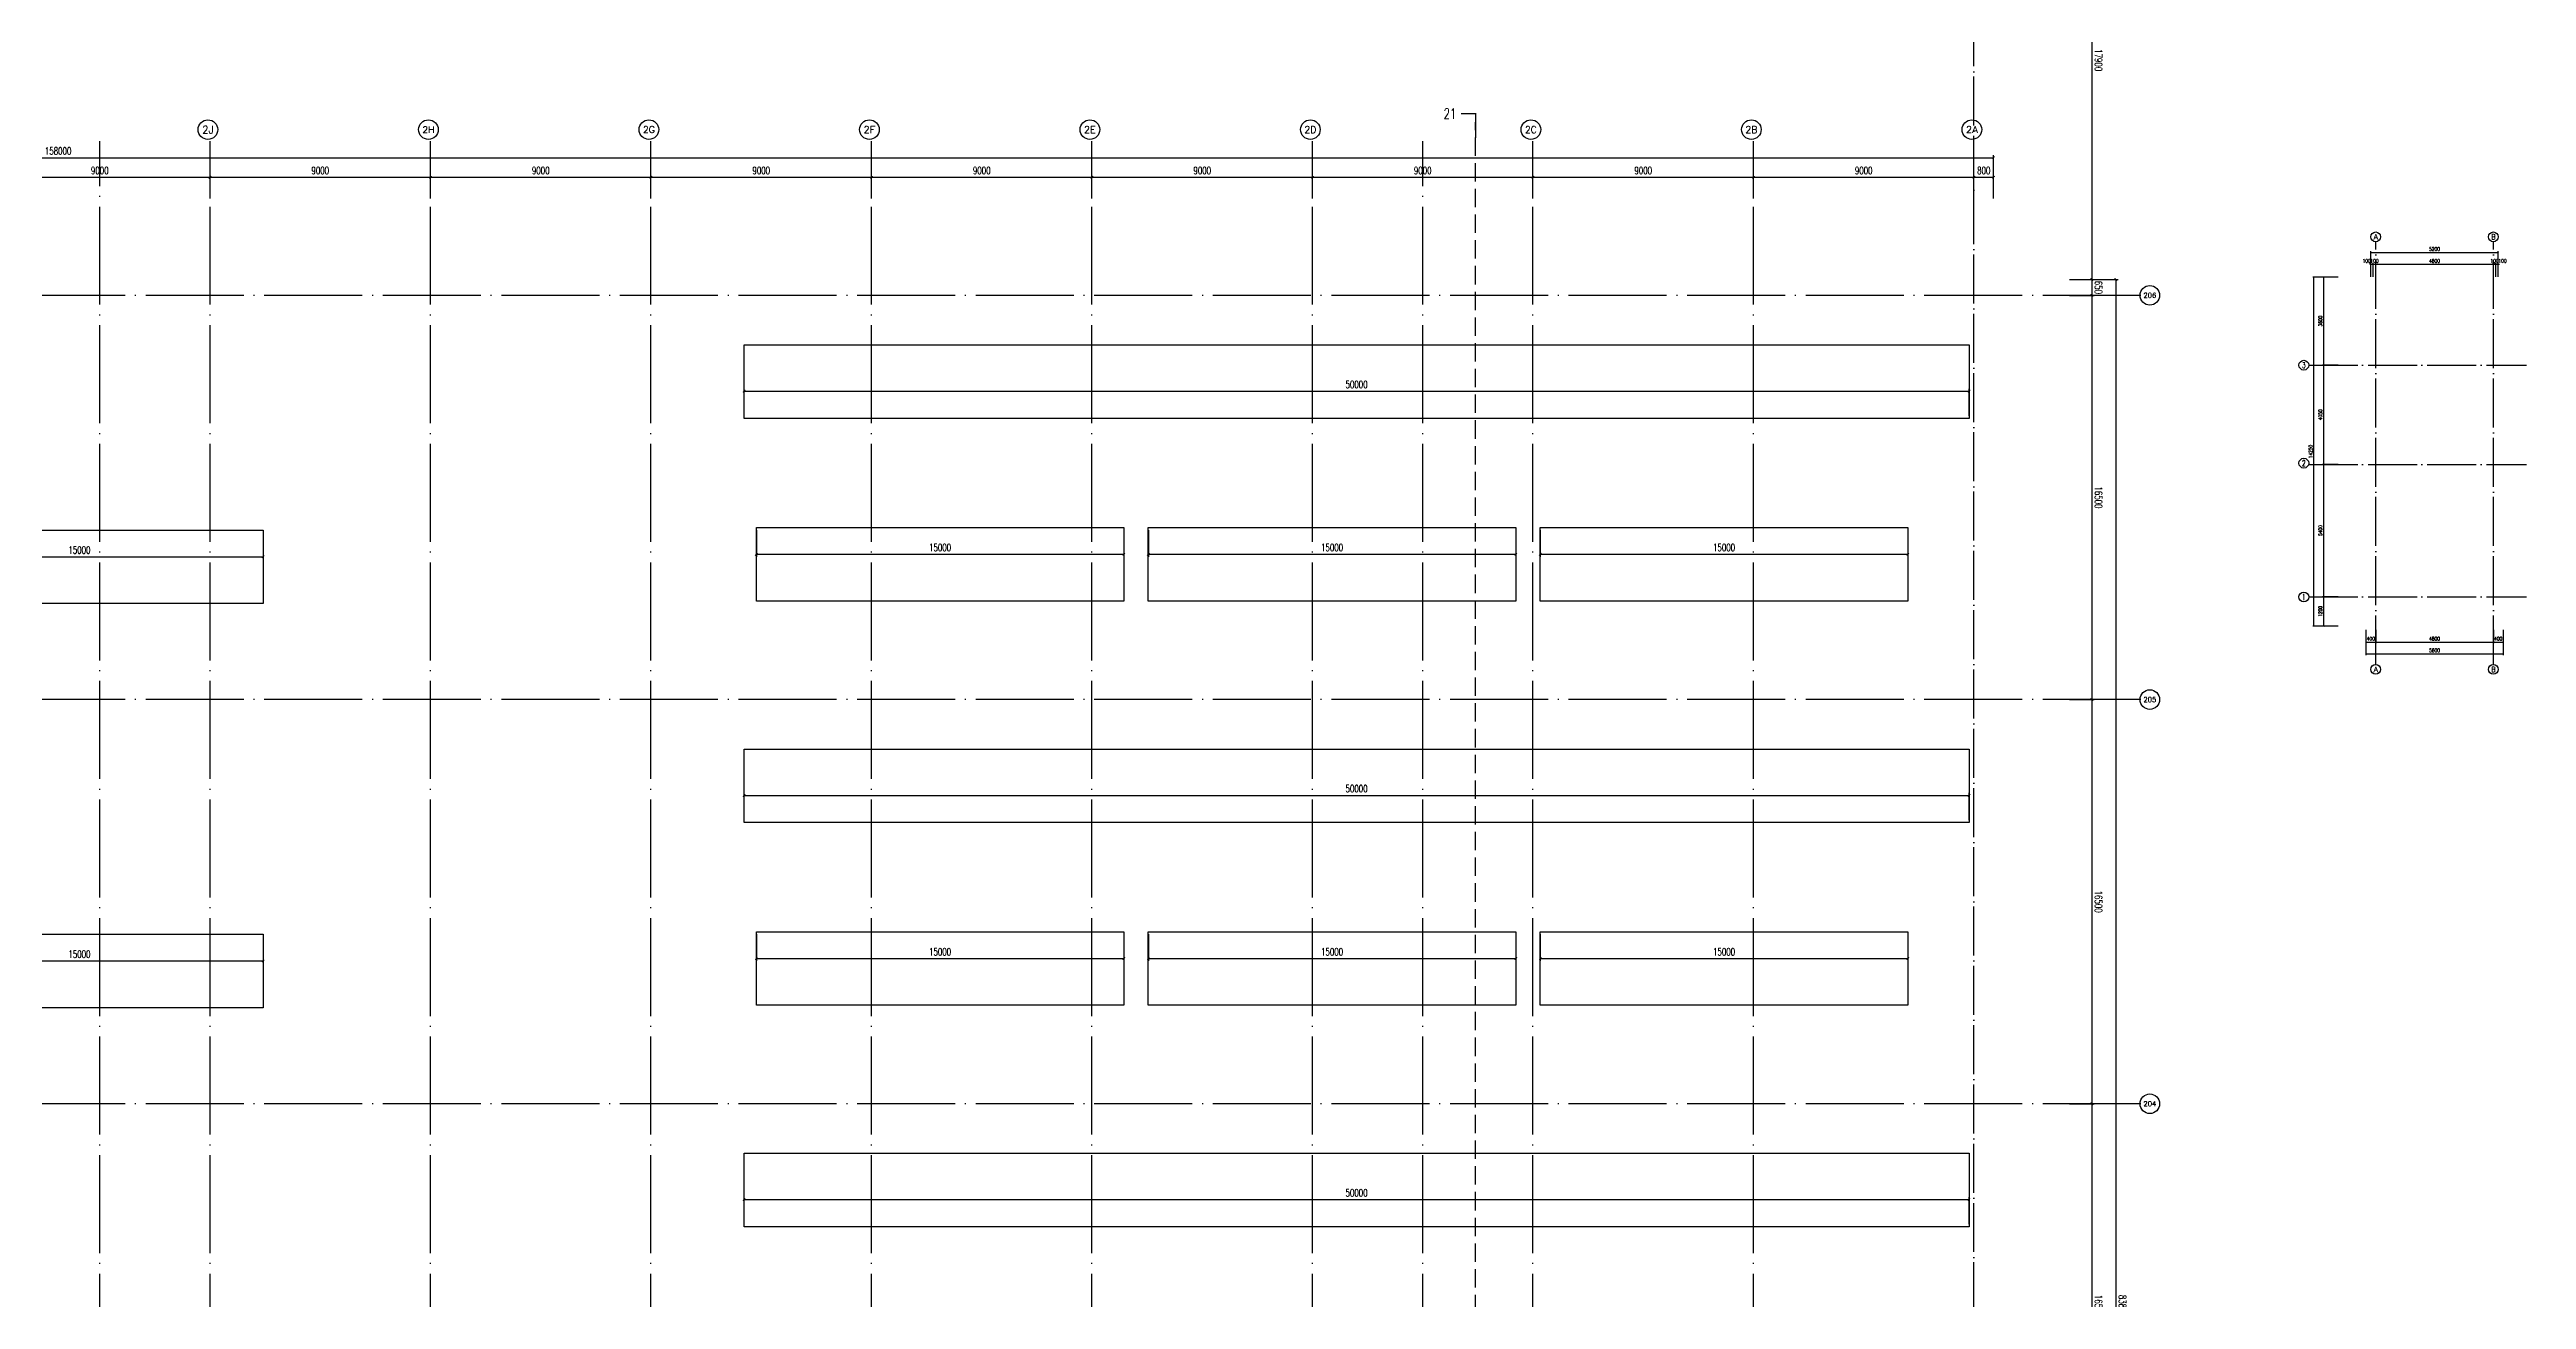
# Model space of a CAD drawing. Extents: x -1313754 to 847533, y 489853 to 941203.
# Drawn here: x -707404 to -606302, y 681582 to 732606 of the extents above; entities that cross this region are included whole.
import ezdxf
from ezdxf.enums import TextEntityAlignment as Align

# ---------------------------------------------------------------- set-up
doc = ezdxf.new("R2010")
doc.units = 0
doc.header["$LTSCALE"] = 1000
doc.header["$MEASUREMENT"] = 0
doc.linetypes.add('DASH', pattern=[0.35, 0.25, -0.1])
doc.linetypes.add('DOTE', pattern=[2.42, 2, -0.2, 0.02, -0.2])
doc.layers.get('Defpoints').update_dxf_attribs({"color": 210})
for name, color, linetype in [('A-AXIS-D', 1, 'Continuous'), ('A-AXIS-DOTE', 14, 'DOTE'), ('A-AXIS-DP', 126, 'Continuous'), ('A-SFCE', 30, 'Continuous'), ('AS-WALL', 40, 'Continuous'), ('DIM_SYMB', 3, 'Continuous'), ('PUB_TEXT', 7, 'Continuous')]:
    doc.layers.add(name, color=color, linetype=linetype)
doc.styles.add('_TCH_AXIS', font='COMPLEX', dxfattribs={"bigfont": 'GBCBIG'})
doc.styles.add('_TCH_DIM_T3', font='SIMPLEX', dxfattribs={"width": 0.705882, "bigfont": 'GBCBIG'})
doc.styles.add('_TCH_LABEL', font='COMPLEX', dxfattribs={"bigfont": 'GBCBIG'})
doc.styles.add('A-DIM_T3', font='SIMPLEX', dxfattribs={"width": 0.705882, "bigfont": 'GBCBIG'})
doc.dimstyles.new('_TCH_ARCH&&100', dxfattribs={"dimtxt": 297.5, "dimasz": 100, "dimexe": 100, "dimexo": 100, "dimgap": 126.25, "dimtad": 1, "dimdec": 0, "dimzin": 0, "dimdsep": 46, "dimtxsty": '_TCH_DIM_T3', "dimblk": 'ARCHTICK', "dimcen": 0.09, "dimclrt": 7, "dimazin": 2, "dimtfac": 1, "dimtdec": 0, "dimtix": 1, "dimtmove": 2, "dimatfit": 3, "dimfxl": 0, "dimtolj": 1, "dimtzin": 0, "dimarcsym": 0})
doc.dimstyles.new('_TCH_ARCH&&50', dxfattribs={"dimtxt": 148.75, "dimasz": 50, "dimexe": 50, "dimexo": 50, "dimgap": 63.125, "dimtad": 1, "dimdec": 0, "dimzin": 0, "dimdsep": 46, "dimtxsty": '_TCH_DIM_T3', "dimblk": 'ARCHTICK', "dimcen": 0.09, "dimclrt": 7, "dimazin": 2, "dimtfac": 1, "dimtdec": 0, "dimtix": 1, "dimtmove": 2, "dimatfit": 3, "dimfxl": 0, "dimtolj": 1, "dimtzin": 0, "dimarcsym": 0})
doc.dimstyles.new('A-DIM&&100', dxfattribs={"dimtxt": 297.5, "dimasz": 100, "dimexe": 100, "dimexo": 100, "dimgap": 126.25, "dimtad": 1, "dimdec": 0, "dimzin": 0, "dimdsep": 46, "dimtxsty": 'A-DIM_T3', "dimblk": 'ARCHTICK', "dimcen": 0.09, "dimclrt": 7, "dimazin": 2, "dimtfac": 1, "dimtdec": 0, "dimtix": 1, "dimtmove": 2, "dimatfit": 3, "dimfxl": 0, "dimtolj": 1, "dimtzin": 0, "dimarcsym": 0})

# ---------------------------------------------------------------- blocks, each defined once
blk = doc.blocks.new('_ArchTick')
at = {"color": 0, "linetype": 'ByBlock', "const_width": 0.4}
blk.add_lwpolyline([(-0.5, -0.5), (0.5, 0.5)], dxfattribs=at)
blk = doc.blocks.new('*D1317')
at = {"layer": 'A-AXIS-D', "color": 0, "lineweight": -2}
for p, q in [((95776, -63700), (96792, -63700)), ((96692, -63700), (96692, -81600)), ((95776, -81600), (96792, -81600))]:
    blk.add_line(p, q, dxfattribs=at)
at = {"layer": 'Defpoints', "color": 0}
for p in [(95676, -63700), (95676, -81600), (96692, -81600)]:
    blk.add_point(p, dxfattribs=at)
at = {"layer": 'A-AXIS-D', "color": 0, "lineweight": -2, "xscale": 100, "yscale": 100, "zscale": 100}
for p, rotation in [((96692, -63700), 90), ((96692, -81600), 270)]:
    blk.add_blockref('_ArchTick', p, dxfattribs=dict(at, rotation=rotation))
at = {"layer": 'A-AXIS-D', "color": 7, "insert": (96967, -72650), "char_height": 297.5, "attachment_point": 5, "rotation": 270, "style": 'A-DIM_T3'}
blk.add_mtext('\\A1;17900', dxfattribs=at)
blk = doc.blocks.new('*D1318')
at = {"layer": 'A-AXIS-D', "color": 0, "lineweight": -2}
for p, q in [((95776, -81600), (96792, -81600)), ((96692, -81600), (96692, -82250)), ((95776, -82250), (96792, -82250))]:
    blk.add_line(p, q, dxfattribs=at)
at = {"layer": 'Defpoints', "color": 0}
for p in [(95676, -81600), (95676, -82250), (96692, -82250)]:
    blk.add_point(p, dxfattribs=at)
at = {"layer": 'A-AXIS-D', "color": 0, "lineweight": -2, "xscale": 100, "yscale": 100, "zscale": 100}
for p, rotation in [((96692, -81600), 90), ((96692, -82250), 270)]:
    blk.add_blockref('_ArchTick', p, dxfattribs=dict(at, rotation=rotation))
at = {"layer": 'A-AXIS-D', "color": 7, "insert": (96967, -81925), "char_height": 297.5, "attachment_point": 5, "rotation": 270, "style": 'A-DIM_T3'}
blk.add_mtext('\\A1;650', dxfattribs=at)
blk = doc.blocks.new('*D1319')
at = {"layer": 'A-AXIS-D', "color": 0, "lineweight": -2}
for p, q in [((95776, -82250), (96792, -82250)), ((96692, -82250), (96692, -98750)), ((95776, -98750), (96792, -98750))]:
    blk.add_line(p, q, dxfattribs=at)
at = {"layer": 'Defpoints', "color": 0}
for p in [(95676, -82250), (95676, -98750), (96692, -98750)]:
    blk.add_point(p, dxfattribs=at)
at = {"layer": 'A-AXIS-D', "color": 0, "lineweight": -2, "xscale": 100, "yscale": 100, "zscale": 100}
for p, rotation in [((96692, -82250), 90), ((96692, -98750), 270)]:
    blk.add_blockref('_ArchTick', p, dxfattribs=dict(at, rotation=rotation))
at = {"layer": 'A-AXIS-D', "color": 7, "insert": (96967, -90500), "char_height": 297.5, "attachment_point": 5, "rotation": 270, "style": 'A-DIM_T3'}
blk.add_mtext('\\A1;16500', dxfattribs=at)
blk = doc.blocks.new('*D1320')
at = {"layer": 'A-AXIS-D', "color": 0, "lineweight": -2}
for p, q in [((95776, -98750), (96792, -98750)), ((96692, -98750), (96692, -115250)), ((95776, -115250), (96792, -115250))]:
    blk.add_line(p, q, dxfattribs=at)
at = {"layer": 'Defpoints', "color": 0}
for p in [(95676, -98750), (95676, -115250), (96692, -115250)]:
    blk.add_point(p, dxfattribs=at)
at = {"layer": 'A-AXIS-D', "color": 0, "lineweight": -2, "xscale": 100, "yscale": 100, "zscale": 100}
for p, rotation in [((96692, -98750), 90), ((96692, -115250), 270)]:
    blk.add_blockref('_ArchTick', p, dxfattribs=dict(at, rotation=rotation))
at = {"layer": 'A-AXIS-D', "color": 7, "insert": (96967, -107000), "char_height": 297.5, "attachment_point": 5, "rotation": 270, "style": 'A-DIM_T3'}
blk.add_mtext('\\A1;16500', dxfattribs=at)
blk = doc.blocks.new('*D1321')
at = {"layer": 'A-AXIS-D', "color": 0, "lineweight": -2}
for p, q in [((95776, -115250), (96792, -115250)), ((96692, -115250), (96692, -131750)), ((95776, -131750), (96792, -131750))]:
    blk.add_line(p, q, dxfattribs=at)
at = {"layer": 'Defpoints', "color": 0}
for p in [(95676, -115250), (95676, -131750), (96692, -131750)]:
    blk.add_point(p, dxfattribs=at)
at = {"layer": 'A-AXIS-D', "color": 0, "lineweight": -2, "xscale": 100, "yscale": 100, "zscale": 100}
for p, rotation in [((96692, -115250), 90), ((96692, -131750), 270)]:
    blk.add_blockref('_ArchTick', p, dxfattribs=dict(at, rotation=rotation))
at = {"layer": 'A-AXIS-D', "color": 7, "insert": (96967, -123500), "char_height": 297.5, "attachment_point": 5, "rotation": 270, "style": 'A-DIM_T3'}
blk.add_mtext('\\A1;16500', dxfattribs=at)
blk = doc.blocks.new('*D1394')
at = {"layer": 'A-AXIS-D', "color": 0, "lineweight": -2}
for p, q in [((10882, -78290), (10882, -77330)), ((10882, -77430), (19882, -77430)), ((19882, -78290), (19882, -77330))]:
    blk.add_line(p, q, dxfattribs=at)
at = {"layer": 'Defpoints', "color": 0}
for p in [(19882, -77430), (10882, -78390), (19882, -78390)]:
    blk.add_point(p, dxfattribs=at)
at = {"layer": 'A-AXIS-D', "color": 0, "lineweight": -2, "xscale": 100, "yscale": 100, "zscale": 100, "rotation": 180}
blk.add_blockref('_ArchTick', (10882, -77430), dxfattribs=at)
at = {"layer": 'A-AXIS-D', "color": 0, "lineweight": -2, "xscale": 100, "yscale": 100, "zscale": 100}
blk.add_blockref('_ArchTick', (19882, -77430), dxfattribs=at)
at = {"layer": 'A-AXIS-D', "color": 7, "insert": (15382, -77155), "char_height": 297.5, "attachment_point": 5, "style": '_TCH_DIM_T3'}
blk.add_mtext('\\A1;9000', dxfattribs=at)
blk = doc.blocks.new('*D1395')
at = {"layer": 'A-AXIS-D', "color": 0, "lineweight": -2}
for p, q in [((19882, -78290), (19882, -77330)), ((19882, -77430), (28882, -77430)), ((28882, -78290), (28882, -77330))]:
    blk.add_line(p, q, dxfattribs=at)
at = {"layer": 'Defpoints', "color": 0}
for p in [(28882, -77430), (19882, -78390), (28882, -78390)]:
    blk.add_point(p, dxfattribs=at)
at = {"layer": 'A-AXIS-D', "color": 0, "lineweight": -2, "xscale": 100, "yscale": 100, "zscale": 100, "rotation": 180}
blk.add_blockref('_ArchTick', (19882, -77430), dxfattribs=at)
at = {"layer": 'A-AXIS-D', "color": 0, "lineweight": -2, "xscale": 100, "yscale": 100, "zscale": 100}
blk.add_blockref('_ArchTick', (28882, -77430), dxfattribs=at)
at = {"layer": 'A-AXIS-D', "color": 7, "insert": (24382, -77155), "char_height": 297.5, "attachment_point": 5, "style": '_TCH_DIM_T3'}
blk.add_mtext('\\A1;9000', dxfattribs=at)
blk = doc.blocks.new('*D1396')
at = {"layer": 'A-AXIS-D', "color": 0, "lineweight": -2}
for p, q in [((28882, -78290), (28882, -77330)), ((28882, -77430), (37882, -77430)), ((37882, -78290), (37882, -77330))]:
    blk.add_line(p, q, dxfattribs=at)
at = {"layer": 'Defpoints', "color": 0}
for p in [(37882, -77430), (28882, -78390), (37882, -78390)]:
    blk.add_point(p, dxfattribs=at)
at = {"layer": 'A-AXIS-D', "color": 0, "lineweight": -2, "xscale": 100, "yscale": 100, "zscale": 100, "rotation": 180}
blk.add_blockref('_ArchTick', (28882, -77430), dxfattribs=at)
at = {"layer": 'A-AXIS-D', "color": 0, "lineweight": -2, "xscale": 100, "yscale": 100, "zscale": 100}
blk.add_blockref('_ArchTick', (37882, -77430), dxfattribs=at)
at = {"layer": 'A-AXIS-D', "color": 7, "insert": (33382, -77155), "char_height": 297.5, "attachment_point": 5, "style": '_TCH_DIM_T3'}
blk.add_mtext('\\A1;9000', dxfattribs=at)
blk = doc.blocks.new('*D1397')
at = {"layer": 'A-AXIS-D', "color": 0, "lineweight": -2}
for p, q in [((37882, -78290), (37882, -77330)), ((37882, -77430), (46882, -77430)), ((46882, -78290), (46882, -77330))]:
    blk.add_line(p, q, dxfattribs=at)
at = {"layer": 'Defpoints', "color": 0}
for p in [(46882, -77430), (37882, -78390), (46882, -78390)]:
    blk.add_point(p, dxfattribs=at)
at = {"layer": 'A-AXIS-D', "color": 0, "lineweight": -2, "xscale": 100, "yscale": 100, "zscale": 100, "rotation": 180}
blk.add_blockref('_ArchTick', (37882, -77430), dxfattribs=at)
at = {"layer": 'A-AXIS-D', "color": 0, "lineweight": -2, "xscale": 100, "yscale": 100, "zscale": 100}
blk.add_blockref('_ArchTick', (46882, -77430), dxfattribs=at)
at = {"layer": 'A-AXIS-D', "color": 7, "insert": (42382, -77155), "char_height": 297.5, "attachment_point": 5, "style": '_TCH_DIM_T3'}
blk.add_mtext('\\A1;9000', dxfattribs=at)
blk = doc.blocks.new('*D1398')
at = {"layer": 'A-AXIS-D', "color": 0, "lineweight": -2}
for p, q in [((46882, -78290), (46882, -77330)), ((46882, -77430), (55882, -77430)), ((55882, -78290), (55882, -77330))]:
    blk.add_line(p, q, dxfattribs=at)
at = {"layer": 'Defpoints', "color": 0}
for p in [(55882, -77430), (46882, -78390), (55882, -78390)]:
    blk.add_point(p, dxfattribs=at)
at = {"layer": 'A-AXIS-D', "color": 0, "lineweight": -2, "xscale": 100, "yscale": 100, "zscale": 100, "rotation": 180}
blk.add_blockref('_ArchTick', (46882, -77430), dxfattribs=at)
at = {"layer": 'A-AXIS-D', "color": 0, "lineweight": -2, "xscale": 100, "yscale": 100, "zscale": 100}
blk.add_blockref('_ArchTick', (55882, -77430), dxfattribs=at)
at = {"layer": 'A-AXIS-D', "color": 7, "insert": (51382, -77155), "char_height": 297.5, "attachment_point": 5, "style": '_TCH_DIM_T3'}
blk.add_mtext('\\A1;9000', dxfattribs=at)
blk = doc.blocks.new('*D1399')
at = {"layer": 'A-AXIS-D', "color": 0, "lineweight": -2}
for p, q in [((55882, -78290), (55882, -77330)), ((55882, -77430), (64882, -77430)), ((64882, -78290), (64882, -77330))]:
    blk.add_line(p, q, dxfattribs=at)
at = {"layer": 'Defpoints', "color": 0}
for p in [(64882, -77430), (55882, -78390), (64882, -78390)]:
    blk.add_point(p, dxfattribs=at)
at = {"layer": 'A-AXIS-D', "color": 0, "lineweight": -2, "xscale": 100, "yscale": 100, "zscale": 100, "rotation": 180}
blk.add_blockref('_ArchTick', (55882, -77430), dxfattribs=at)
at = {"layer": 'A-AXIS-D', "color": 0, "lineweight": -2, "xscale": 100, "yscale": 100, "zscale": 100}
blk.add_blockref('_ArchTick', (64882, -77430), dxfattribs=at)
at = {"layer": 'A-AXIS-D', "color": 7, "insert": (60382, -77155), "char_height": 297.5, "attachment_point": 5, "style": '_TCH_DIM_T3'}
blk.add_mtext('\\A1;9000', dxfattribs=at)
blk = doc.blocks.new('*D1400')
at = {"layer": 'A-AXIS-D', "color": 0, "lineweight": -2}
for p, q in [((64882, -78290), (64882, -77330)), ((64882, -77430), (73882, -77430)), ((73882, -78290), (73882, -77330))]:
    blk.add_line(p, q, dxfattribs=at)
at = {"layer": 'Defpoints', "color": 0}
for p in [(73882, -77430), (64882, -78390), (73882, -78390)]:
    blk.add_point(p, dxfattribs=at)
at = {"layer": 'A-AXIS-D', "color": 0, "lineweight": -2, "xscale": 100, "yscale": 100, "zscale": 100, "rotation": 180}
blk.add_blockref('_ArchTick', (64882, -77430), dxfattribs=at)
at = {"layer": 'A-AXIS-D', "color": 0, "lineweight": -2, "xscale": 100, "yscale": 100, "zscale": 100}
blk.add_blockref('_ArchTick', (73882, -77430), dxfattribs=at)
at = {"layer": 'A-AXIS-D', "color": 7, "insert": (69382, -77155), "char_height": 297.5, "attachment_point": 5, "style": '_TCH_DIM_T3'}
blk.add_mtext('\\A1;9000', dxfattribs=at)
blk = doc.blocks.new('*D1401')
at = {"layer": 'A-AXIS-D', "color": 0, "lineweight": -2}
for p, q in [((73882, -78290), (73882, -77330)), ((73882, -77430), (82882, -77430)), ((82882, -78290), (82882, -77330))]:
    blk.add_line(p, q, dxfattribs=at)
at = {"layer": 'Defpoints', "color": 0}
for p in [(82882, -77430), (73882, -78390), (82882, -78390)]:
    blk.add_point(p, dxfattribs=at)
at = {"layer": 'A-AXIS-D', "color": 0, "lineweight": -2, "xscale": 100, "yscale": 100, "zscale": 100, "rotation": 180}
blk.add_blockref('_ArchTick', (73882, -77430), dxfattribs=at)
at = {"layer": 'A-AXIS-D', "color": 0, "lineweight": -2, "xscale": 100, "yscale": 100, "zscale": 100}
blk.add_blockref('_ArchTick', (82882, -77430), dxfattribs=at)
at = {"layer": 'A-AXIS-D', "color": 7, "insert": (78382, -77155), "char_height": 297.5, "attachment_point": 5, "style": '_TCH_DIM_T3'}
blk.add_mtext('\\A1;9000', dxfattribs=at)
blk = doc.blocks.new('*D1402')
at = {"layer": 'A-AXIS-D', "color": 0, "lineweight": -2}
for p, q in [((82882, -78290), (82882, -77330)), ((82882, -77430), (91882, -77430)), ((91882, -78290), (91882, -77330))]:
    blk.add_line(p, q, dxfattribs=at)
at = {"layer": 'Defpoints', "color": 0}
for p in [(91882, -77430), (82882, -78390), (91882, -78390)]:
    blk.add_point(p, dxfattribs=at)
at = {"layer": 'A-AXIS-D', "color": 0, "lineweight": -2, "xscale": 100, "yscale": 100, "zscale": 100, "rotation": 180}
blk.add_blockref('_ArchTick', (82882, -77430), dxfattribs=at)
at = {"layer": 'A-AXIS-D', "color": 0, "lineweight": -2, "xscale": 100, "yscale": 100, "zscale": 100}
blk.add_blockref('_ArchTick', (91882, -77430), dxfattribs=at)
at = {"layer": 'A-AXIS-D', "color": 7, "insert": (87382, -77155), "char_height": 297.5, "attachment_point": 5, "style": '_TCH_DIM_T3'}
blk.add_mtext('\\A1;9000', dxfattribs=at)
blk = doc.blocks.new('*D1403')
at = {"layer": 'A-AXIS-D', "color": 0, "lineweight": -2}
for p, q in [((91882, -78290), (91882, -77330)), ((91882, -77430), (92682, -77430)), ((92682, -78290), (92682, -77330))]:
    blk.add_line(p, q, dxfattribs=at)
at = {"layer": 'Defpoints', "color": 0}
for p in [(92682, -77430), (91882, -78390), (92682, -78390)]:
    blk.add_point(p, dxfattribs=at)
at = {"layer": 'A-AXIS-D', "color": 0, "lineweight": -2, "xscale": 100, "yscale": 100, "zscale": 100, "rotation": 180}
blk.add_blockref('_ArchTick', (91882, -77430), dxfattribs=at)
at = {"layer": 'A-AXIS-D', "color": 0, "lineweight": -2, "xscale": 100, "yscale": 100, "zscale": 100}
blk.add_blockref('_ArchTick', (92682, -77430), dxfattribs=at)
at = {"layer": 'A-AXIS-D', "color": 7, "insert": (92282, -77155), "char_height": 297.5, "attachment_point": 5, "style": '_TCH_DIM_T3'}
blk.add_mtext('\\A1;800', dxfattribs=at)
blk = doc.blocks.new('*D1404')
at = {"layer": 'A-AXIS-D', "color": 0, "lineweight": -2}
for p, q in [((-65318, -78190), (-65318, -76530)), ((-65318, -76630), (92682, -76630)), ((92682, -78190), (92682, -76530))]:
    blk.add_line(p, q, dxfattribs=at)
at = {"layer": 'Defpoints', "color": 0}
for p in [(92682, -76630), (-65318, -78290), (92682, -78290)]:
    blk.add_point(p, dxfattribs=at)
at = {"layer": 'A-AXIS-D', "color": 0, "lineweight": -2, "xscale": 100, "yscale": 100, "zscale": 100, "rotation": 180}
blk.add_blockref('_ArchTick', (-65318, -76630), dxfattribs=at)
at = {"layer": 'A-AXIS-D', "color": 0, "lineweight": -2, "xscale": 100, "yscale": 100, "zscale": 100}
blk.add_blockref('_ArchTick', (92682, -76630), dxfattribs=at)
at = {"layer": 'A-AXIS-D', "color": 7, "insert": (13682, -76355), "char_height": 297.5, "attachment_point": 5, "style": '_TCH_DIM_T3'}
blk.add_mtext('\\A1;158000', dxfattribs=at)
blk = doc.blocks.new('*D1405')
at = {"layer": 'A-AXIS-D', "color": 0, "lineweight": -2}
for p, q in [((95876, -81600), (97772, -81600)), ((97672, -81600), (97672, -165400)), ((95876, -165400), (97772, -165400))]:
    blk.add_line(p, q, dxfattribs=at)
at = {"layer": 'Defpoints', "color": 0}
for p in [(95776, -81600), (95776, -165400), (97672, -165400)]:
    blk.add_point(p, dxfattribs=at)
at = {"layer": 'A-AXIS-D', "color": 0, "lineweight": -2, "xscale": 100, "yscale": 100, "zscale": 100}
for p, rotation in [((97672, -81600), 90), ((97672, -165400), 270)]:
    blk.add_blockref('_ArchTick', p, dxfattribs=dict(at, rotation=rotation))
at = {"layer": 'A-AXIS-D', "color": 7, "insert": (97947, -123500), "char_height": 297.5, "attachment_point": 5, "rotation": 270, "style": '_TCH_DIM_T3'}
blk.add_mtext('\\A1;83800', dxfattribs=at)
blk = doc.blocks.new('*D1447')
at = {"layer": 'A-AXIS-D', "color": 0, "lineweight": -2}
for p, q in [((106744, -94550), (106108, -94550)), ((106158, -95750), (106158, -94550)), ((106744, -95750), (106108, -95750))]:
    blk.add_line(p, q, dxfattribs=at)
at = {"layer": 'Defpoints', "color": 0}
for p in [(106158, -94550), (106794, -94550), (106794, -95750)]:
    blk.add_point(p, dxfattribs=at)
at = {"layer": 'A-AXIS-D', "color": 0, "lineweight": -2, "xscale": 50, "yscale": 50, "zscale": 50}
for p, rotation in [((106158, -94550), 90), ((106158, -95750), 270)]:
    blk.add_blockref('_ArchTick', p, dxfattribs=dict(at, rotation=rotation))
at = {"layer": 'A-AXIS-D', "color": 7, "insert": (106021, -95150), "char_height": 148.8, "attachment_point": 5, "rotation": 90, "style": '_TCH_DIM_T3'}
blk.add_mtext('\\A1;1200', dxfattribs=at)
blk = doc.blocks.new('*D1448')
at = {"layer": 'A-AXIS-D', "color": 0, "lineweight": -2}
for p, q in [((106744, -89150), (106108, -89150)), ((106158, -94550), (106158, -89150)), ((106744, -94550), (106108, -94550))]:
    blk.add_line(p, q, dxfattribs=at)
at = {"layer": 'Defpoints', "color": 0}
for p in [(106158, -89150), (106794, -89150), (106794, -94550)]:
    blk.add_point(p, dxfattribs=at)
at = {"layer": 'A-AXIS-D', "color": 0, "lineweight": -2, "xscale": 50, "yscale": 50, "zscale": 50}
for p, rotation in [((106158, -89150), 90), ((106158, -94550), 270)]:
    blk.add_blockref('_ArchTick', p, dxfattribs=dict(at, rotation=rotation))
at = {"layer": 'A-AXIS-D', "color": 7, "insert": (106021, -91850), "char_height": 148.8, "attachment_point": 5, "rotation": 90, "style": '_TCH_DIM_T3'}
blk.add_mtext('\\A1;5400', dxfattribs=at)
blk = doc.blocks.new('*D1449')
at = {"layer": 'A-AXIS-D', "color": 0, "lineweight": -2}
for p, q in [((106744, -85100), (106108, -85100)), ((106158, -89150), (106158, -85100)), ((106744, -89150), (106108, -89150))]:
    blk.add_line(p, q, dxfattribs=at)
at = {"layer": 'Defpoints', "color": 0}
for p in [(106158, -85100), (106794, -85100), (106794, -89150)]:
    blk.add_point(p, dxfattribs=at)
at = {"layer": 'A-AXIS-D', "color": 0, "lineweight": -2, "xscale": 50, "yscale": 50, "zscale": 50}
for p, rotation in [((106158, -85100), 90), ((106158, -89150), 270)]:
    blk.add_blockref('_ArchTick', p, dxfattribs=dict(at, rotation=rotation))
at = {"layer": 'A-AXIS-D', "color": 7, "insert": (106021, -87125), "char_height": 148.8, "attachment_point": 5, "rotation": 90, "style": '_TCH_DIM_T3'}
blk.add_mtext('\\A1;4050', dxfattribs=at)
blk = doc.blocks.new('*D1450')
at = {"layer": 'A-AXIS-D', "color": 0, "lineweight": -2}
for p, q in [((106744, -81500), (106108, -81500)), ((106158, -85100), (106158, -81500)), ((106744, -85100), (106108, -85100))]:
    blk.add_line(p, q, dxfattribs=at)
at = {"layer": 'Defpoints', "color": 0}
for p in [(106158, -81500), (106794, -81500), (106794, -85100)]:
    blk.add_point(p, dxfattribs=at)
at = {"layer": 'A-AXIS-D', "color": 0, "lineweight": -2, "xscale": 50, "yscale": 50, "zscale": 50}
for p, rotation in [((106158, -81500), 90), ((106158, -85100), 270)]:
    blk.add_blockref('_ArchTick', p, dxfattribs=dict(at, rotation=rotation))
at = {"layer": 'A-AXIS-D', "color": 7, "insert": (106021, -83300), "char_height": 148.8, "attachment_point": 5, "rotation": 90, "style": '_TCH_DIM_T3'}
blk.add_mtext('\\A1;3600', dxfattribs=at)
blk = doc.blocks.new('*D1451')
at = {"layer": 'A-AXIS-D', "color": 0, "lineweight": -2}
for p, q in [((113082, -95900), (113082, -96451)), ((113482, -95900), (113482, -96451)), ((113082, -96401), (113482, -96401))]:
    blk.add_line(p, q, dxfattribs=at)
at = {"layer": 'Defpoints', "color": 0}
for p in [(113082, -95850), (113482, -95850), (113482, -96401)]:
    blk.add_point(p, dxfattribs=at)
at = {"layer": 'A-AXIS-D', "color": 0, "lineweight": -2, "xscale": 50, "yscale": 50, "zscale": 50, "rotation": 180}
blk.add_blockref('_ArchTick', (113082, -96401), dxfattribs=at)
at = {"layer": 'A-AXIS-D', "color": 0, "lineweight": -2, "xscale": 50, "yscale": 50, "zscale": 50}
blk.add_blockref('_ArchTick', (113482, -96401), dxfattribs=at)
at = {"layer": 'A-AXIS-D', "color": 7, "insert": (113282, -96263), "char_height": 148.8, "attachment_point": 5, "style": '_TCH_DIM_T3'}
blk.add_mtext('\\A1;400', dxfattribs=at)
blk = doc.blocks.new('*D1452')
at = {"layer": 'A-AXIS-D', "color": 0, "lineweight": -2}
for p, q in [((108282, -95900), (108282, -96451)), ((113082, -95900), (113082, -96451)), ((108282, -96401), (113082, -96401))]:
    blk.add_line(p, q, dxfattribs=at)
at = {"layer": 'Defpoints', "color": 0}
for p in [(108282, -95850), (113082, -95850), (113082, -96401)]:
    blk.add_point(p, dxfattribs=at)
at = {"layer": 'A-AXIS-D', "color": 0, "lineweight": -2, "xscale": 50, "yscale": 50, "zscale": 50, "rotation": 180}
blk.add_blockref('_ArchTick', (108282, -96401), dxfattribs=at)
at = {"layer": 'A-AXIS-D', "color": 0, "lineweight": -2, "xscale": 50, "yscale": 50, "zscale": 50}
blk.add_blockref('_ArchTick', (113082, -96401), dxfattribs=at)
at = {"layer": 'A-AXIS-D', "color": 7, "insert": (110682, -96263), "char_height": 148.8, "attachment_point": 5, "style": '_TCH_DIM_T3'}
blk.add_mtext('\\A1;4800', dxfattribs=at)
blk = doc.blocks.new('*D1453')
at = {"layer": 'A-AXIS-D', "color": 0, "lineweight": -2}
for p, q in [((107882, -95900), (107882, -96451)), ((108282, -95900), (108282, -96451)), ((107882, -96401), (108282, -96401))]:
    blk.add_line(p, q, dxfattribs=at)
at = {"layer": 'Defpoints', "color": 0}
for p in [(107882, -95850), (108282, -95850), (108282, -96401)]:
    blk.add_point(p, dxfattribs=at)
at = {"layer": 'A-AXIS-D', "color": 0, "lineweight": -2, "xscale": 50, "yscale": 50, "zscale": 50, "rotation": 180}
blk.add_blockref('_ArchTick', (107882, -96401), dxfattribs=at)
at = {"layer": 'A-AXIS-D', "color": 0, "lineweight": -2, "xscale": 50, "yscale": 50, "zscale": 50}
blk.add_blockref('_ArchTick', (108282, -96401), dxfattribs=at)
at = {"layer": 'A-AXIS-D', "color": 7, "insert": (108082, -96263), "char_height": 148.8, "attachment_point": 5, "style": '_TCH_DIM_T3'}
blk.add_mtext('\\A1;400', dxfattribs=at)
blk = doc.blocks.new('*D1454')
at = {"layer": 'A-AXIS-D', "color": 0, "lineweight": -2}
for p, q in [((107882, -95900), (107882, -96931)), ((113482, -95900), (113482, -96931)), ((107882, -96881), (113482, -96881))]:
    blk.add_line(p, q, dxfattribs=at)
at = {"layer": 'Defpoints', "color": 0}
for p in [(107882, -95850), (113482, -95850), (113482, -96881)]:
    blk.add_point(p, dxfattribs=at)
at = {"layer": 'A-AXIS-D', "color": 0, "lineweight": -2, "xscale": 50, "yscale": 50, "zscale": 50, "rotation": 180}
blk.add_blockref('_ArchTick', (107882, -96881), dxfattribs=at)
at = {"layer": 'A-AXIS-D', "color": 0, "lineweight": -2, "xscale": 50, "yscale": 50, "zscale": 50}
blk.add_blockref('_ArchTick', (113482, -96881), dxfattribs=at)
at = {"layer": 'A-AXIS-D', "color": 7, "insert": (110682, -96743), "char_height": 148.8, "attachment_point": 5, "style": '_TCH_DIM_T3'}
blk.add_mtext('\\A1;5600', dxfattribs=at)
blk = doc.blocks.new('*D1455')
at = {"layer": 'A-AXIS-D', "color": 0, "lineweight": -2}
for p, q in [((106744, -81500), (105708, -81500)), ((105758, -95750), (105758, -81500)), ((106744, -95750), (105708, -95750))]:
    blk.add_line(p, q, dxfattribs=at)
at = {"layer": 'Defpoints', "color": 0}
for p in [(105758, -81500), (106794, -81500), (106794, -95750)]:
    blk.add_point(p, dxfattribs=at)
at = {"layer": 'A-AXIS-D', "color": 0, "lineweight": -2, "xscale": 50, "yscale": 50, "zscale": 50}
for p, rotation in [((105758, -81500), 90), ((105758, -95750), 270)]:
    blk.add_blockref('_ArchTick', p, dxfattribs=dict(at, rotation=rotation))
at = {"layer": 'A-AXIS-D', "color": 7, "insert": (105621, -88625), "char_height": 148.8, "attachment_point": 5, "rotation": 90, "style": '_TCH_DIM_T3'}
blk.add_mtext('\\A1;14250', dxfattribs=at)
blk = doc.blocks.new('*D1456')
at = {"layer": 'A-AXIS-D', "color": 0, "lineweight": -2}
for p, q in [((113182, -80979), (113132, -80979)), ((113182, -81490), (113182, -80929)), ((113182, -80979), (113282, -80979)), ((113282, -81490), (113282, -80929)), ((113282, -80979), (113332, -80979))]:
    blk.add_line(p, q, dxfattribs=at)
at = {"layer": 'Defpoints', "color": 0}
for p in [(113182, -81540), (113282, -80979), (113282, -81540)]:
    blk.add_point(p, dxfattribs=at)
at = {"layer": 'A-AXIS-D', "color": 0, "lineweight": -2, "xscale": 50, "yscale": 50, "zscale": 50}
blk.add_blockref('_ArchTick', (113182, -80979), dxfattribs=at)
at = {"layer": 'A-AXIS-D', "color": 0, "lineweight": -2, "xscale": 50, "yscale": 50, "zscale": 50, "rotation": 180}
blk.add_blockref('_ArchTick', (113282, -80979), dxfattribs=at)
at = {"layer": 'A-AXIS-D', "color": 7, "insert": (113457, -80841), "char_height": 148.8, "attachment_point": 5, "style": '_TCH_DIM_T3'}
blk.add_mtext('\\A1;100', dxfattribs=at)
blk = doc.blocks.new('*D1457')
at = {"layer": 'A-AXIS-D', "color": 0, "lineweight": -2}
for p, q in [((113082, -80979), (113032, -80979)), ((113082, -81490), (113082, -80929)), ((113082, -80979), (113182, -80979)), ((113182, -81490), (113182, -80929)), ((113182, -80979), (113232, -80979))]:
    blk.add_line(p, q, dxfattribs=at)
at = {"layer": 'Defpoints', "color": 0}
for p in [(113082, -81540), (113182, -80979), (113182, -81540)]:
    blk.add_point(p, dxfattribs=at)
at = {"layer": 'A-AXIS-D', "color": 0, "lineweight": -2, "xscale": 50, "yscale": 50, "zscale": 50}
blk.add_blockref('_ArchTick', (113082, -80979), dxfattribs=at)
at = {"layer": 'A-AXIS-D', "color": 0, "lineweight": -2, "xscale": 50, "yscale": 50, "zscale": 50, "rotation": 180}
blk.add_blockref('_ArchTick', (113182, -80979), dxfattribs=at)
at = {"layer": 'A-AXIS-D', "color": 7, "insert": (113132, -80841), "char_height": 148.8, "attachment_point": 5, "style": '_TCH_DIM_T3'}
blk.add_mtext('\\A1;100', dxfattribs=at)
blk = doc.blocks.new('*D1458')
at = {"layer": 'A-AXIS-D', "color": 0, "lineweight": -2}
for p, q in [((108282, -81490), (108282, -80929)), ((108282, -80979), (113082, -80979)), ((113082, -81490), (113082, -80929))]:
    blk.add_line(p, q, dxfattribs=at)
at = {"layer": 'Defpoints', "color": 0}
for p in [(108282, -81540), (113082, -80979), (113082, -81540)]:
    blk.add_point(p, dxfattribs=at)
at = {"layer": 'A-AXIS-D', "color": 0, "lineweight": -2, "xscale": 50, "yscale": 50, "zscale": 50, "rotation": 180}
blk.add_blockref('_ArchTick', (108282, -80979), dxfattribs=at)
at = {"layer": 'A-AXIS-D', "color": 0, "lineweight": -2, "xscale": 50, "yscale": 50, "zscale": 50}
blk.add_blockref('_ArchTick', (113082, -80979), dxfattribs=at)
at = {"layer": 'A-AXIS-D', "color": 7, "insert": (110682, -80841), "char_height": 148.8, "attachment_point": 5, "style": '_TCH_DIM_T3'}
blk.add_mtext('\\A1;4800', dxfattribs=at)
blk = doc.blocks.new('*D1459')
at = {"layer": 'A-AXIS-D', "color": 0, "lineweight": -2}
for p, q in [((108182, -80979), (108132, -80979)), ((108182, -81490), (108182, -80929)), ((108182, -80979), (108282, -80979)), ((108282, -81490), (108282, -80929)), ((108282, -80979), (108332, -80979))]:
    blk.add_line(p, q, dxfattribs=at)
at = {"layer": 'Defpoints', "color": 0}
for p in [(108182, -81540), (108282, -80979), (108282, -81540)]:
    blk.add_point(p, dxfattribs=at)
at = {"layer": 'A-AXIS-D', "color": 0, "lineweight": -2, "xscale": 50, "yscale": 50, "zscale": 50}
blk.add_blockref('_ArchTick', (108182, -80979), dxfattribs=at)
at = {"layer": 'A-AXIS-D', "color": 0, "lineweight": -2, "xscale": 50, "yscale": 50, "zscale": 50, "rotation": 180}
blk.add_blockref('_ArchTick', (108282, -80979), dxfattribs=at)
at = {"layer": 'A-AXIS-D', "color": 7, "insert": (108232, -80841), "char_height": 148.8, "attachment_point": 5, "style": '_TCH_DIM_T3'}
blk.add_mtext('\\A1;100', dxfattribs=at)
blk = doc.blocks.new('*D1460')
at = {"layer": 'A-AXIS-D', "color": 0, "lineweight": -2}
for p, q in [((108083, -80979), (108033, -80979)), ((108083, -81490), (108083, -80929)), ((108083, -80979), (108182, -80979)), ((108182, -81490), (108182, -80929)), ((108182, -80979), (108232, -80979))]:
    blk.add_line(p, q, dxfattribs=at)
at = {"layer": 'Defpoints', "color": 0}
for p in [(108083, -81540), (108182, -80979), (108182, -81540)]:
    blk.add_point(p, dxfattribs=at)
at = {"layer": 'A-AXIS-D', "color": 0, "lineweight": -2, "xscale": 50, "yscale": 50, "zscale": 50}
blk.add_blockref('_ArchTick', (108083, -80979), dxfattribs=at)
at = {"layer": 'A-AXIS-D', "color": 0, "lineweight": -2, "xscale": 50, "yscale": 50, "zscale": 50, "rotation": 180}
blk.add_blockref('_ArchTick', (108182, -80979), dxfattribs=at)
at = {"layer": 'A-AXIS-D', "color": 7, "insert": (107908, -80841), "char_height": 148.8, "attachment_point": 5, "style": '_TCH_DIM_T3'}
blk.add_mtext('\\A1;100', dxfattribs=at)
blk = doc.blocks.new('*D1461')
at = {"layer": 'A-AXIS-D', "color": 0, "lineweight": -2}
for p, q in [((108083, -81490), (108083, -80449)), ((108083, -80499), (113282, -80499)), ((113282, -81490), (113282, -80449))]:
    blk.add_line(p, q, dxfattribs=at)
at = {"layer": 'Defpoints', "color": 0}
for p in [(113282, -80499), (108083, -81540), (113282, -81540)]:
    blk.add_point(p, dxfattribs=at)
at = {"layer": 'A-AXIS-D', "color": 0, "lineweight": -2, "xscale": 50, "yscale": 50, "zscale": 50, "rotation": 180}
blk.add_blockref('_ArchTick', (108083, -80499), dxfattribs=at)
at = {"layer": 'A-AXIS-D', "color": 0, "lineweight": -2, "xscale": 50, "yscale": 50, "zscale": 50}
blk.add_blockref('_ArchTick', (113282, -80499), dxfattribs=at)
at = {"layer": 'A-AXIS-D', "color": 7, "insert": (110682, -80361), "char_height": 148.8, "attachment_point": 5, "style": '_TCH_DIM_T3'}
blk.add_mtext('\\A1;5200', dxfattribs=at)
blk = doc.blocks.new('*D2322')
at = {"layer": 'A-AXIS-DP', "color": 0, "lineweight": -2}
for p, q in [((-179054, 719270), (-179054, 720380)), ((-179054, 720280), (-129054, 720280)), ((-129054, 719270), (-129054, 720380))]:
    blk.add_line(p, q, dxfattribs=at)
at = {"layer": 'Defpoints', "color": 0}
for p in [(-129054, 720280), (-179054, 719170), (-129054, 719170)]:
    blk.add_point(p, dxfattribs=at)
at = {"layer": 'A-AXIS-DP', "color": 0, "lineweight": -2, "xscale": 100, "yscale": 100, "zscale": 100, "rotation": 180}
blk.add_blockref('_ArchTick', (-179054, 720280), dxfattribs=at)
at = {"layer": 'A-AXIS-DP', "color": 0, "lineweight": -2, "xscale": 100, "yscale": 100, "zscale": 100}
blk.add_blockref('_ArchTick', (-129054, 720280), dxfattribs=at)
at = {"layer": 'A-AXIS-DP', "color": 7, "insert": (-154054, 720555), "char_height": 297.5, "attachment_point": 5, "style": '_TCH_DIM_T3'}
blk.add_mtext('\\A1;50000', dxfattribs=at)
blk = doc.blocks.new('*D2321')
at = {"layer": 'A-AXIS-DP', "color": 0, "lineweight": -2}
for p, q in [((-144054, 715580), (-144054, 714490)), ((-129054, 715580), (-129054, 714490)), ((-144054, 714590), (-129054, 714590))]:
    blk.add_line(p, q, dxfattribs=at)
at = {"layer": 'Defpoints', "color": 0}
for p in [(-144054, 715680), (-129054, 715680), (-129054, 714590)]:
    blk.add_point(p, dxfattribs=at)
at = {"layer": 'A-AXIS-DP', "color": 0, "lineweight": -2, "xscale": 100, "yscale": 100, "zscale": 100, "rotation": 180}
blk.add_blockref('_ArchTick', (-144054, 714590), dxfattribs=at)
at = {"layer": 'A-AXIS-DP', "color": 0, "lineweight": -2, "xscale": 100, "yscale": 100, "zscale": 100}
blk.add_blockref('_ArchTick', (-129054, 714590), dxfattribs=at)
at = {"layer": 'A-AXIS-DP', "color": 7, "insert": (-136554, 714865), "char_height": 297.5, "attachment_point": 5, "style": '_TCH_DIM_T3'}
blk.add_mtext('\\A1;15000', dxfattribs=at)
blk = doc.blocks.new('dote')
at = {"layer": 'A-AXIS-D'}
for centre, radius in [((19797.3, -75483.9), 400), ((28797.3, -75483.9), 400), ((37797.3, -75483.9), 400), ((46797.3, -75483.9), 400), ((55797.3, -75483.9), 400), ((64797.3, -75483.9), 400), ((73797.3, -75483.9), 400), ((82797.3, -75483.9), 400), ((91797.3, -75483.9), 400), ((108282.2, -79860.8), 200), ((113082.2, -79860.8), 200), ((99061.5, -82248.9), 400), ((105347.2, -85100), 200), ((105347.2, -89099.1), 200), ((105347.6, -94562.4), 200), ((108282.2, -97518.5), 200), ((113082.2, -97518.5), 200), ((99061.5, -98748.9), 400), ((99061.5, -115248.9), 400)]:
    blk.add_circle(centre, radius, dxfattribs=at)
at = {"layer": 'A-AXIS-DOTE'}
for p, q in [((91882.2, -264080), (91882.2, 36662.3)), ((108282.2, -97318.5), (108282.2, -80060.8)), ((113082.2, -97318.5), (113082.2, -80060.8)), ((105547.2, -85100), (114434.2, -85100)), ((105547.2, -89149.7), (114434.2, -89149.7)), ((105547.2, -94549.7), (114434.2, -94549.7))]:
    blk.add_line(p, q, dxfattribs=at)
at = {"layer": 'A-AXIS-DOTE', "ltscale": 2}
for p, q in [((15382.2, -169748.9), (15382.2, -75950)), ((19882.2, -169748.9), (19882.2, -75950)), ((28882.2, -169748.9), (28882.2, -75950)), ((37882.2, -169748.9), (37882.2, -75950)), ((46882.2, -169748.9), (46882.2, -75950)), ((55882.2, -169748.9), (55882.2, -75950)), ((64882.2, -169748.9), (64882.2, -75950)), ((69382.2, -169748.9), (69382.2, -75950)), ((73882.2, -169748.9), (73882.2, -75950)), ((82882.2, -169748.9), (82882.2, -75950)), ((98696.4, -82250), (-75513.6, -82250)), ((98696.4, -98750), (-75513.6, -98750)), ((98696.4, -115250), (-75513.6, -115250))]:
    blk.add_line(p, q, dxfattribs=at)
at = {"layer": 'DIM_SYMB', "const_width": 50}
blk.add_lwpolyline([(71542.3, -75830), (71542.3, -74830), (70942.3, -74830)], dxfattribs=at)
at = {"layer": 'DIM_SYMB', "linetype": 'DASH', "ltscale": 3}
blk.add_lwpolyline([(71542.3, -172100), (71542.3, -75175)], dxfattribs=at)
at = {"layer": 'PUB_TEXT', "style": '_TCH_LABEL', "width": 0.705882}
blk.add_text('21', height=425, dxfattribs=at).set_placement((70235.2, -75042.5))
at = {"layer": 'PUB_TEXT', "style": '_TCH_AXIS'}
for s, height, p, p2 in [('2J', 314.07, (19565.5, -75640.9), (20029.1, -75640.9)), ('2H', 260.31, (28549.4, -75614), (29045.2, -75614)), ('2G', 270.86, (37552.2, -75619.3), (38042.4, -75619.3)), ('2F', 282.17, (46555.4, -75625), (47039.2, -75625)), ('2E', 282.17, (55555.4, -75625), (56039.2, -75625)), ('2D', 276.42, (64553.8, -75622.1), (65040.8, -75622.1)), ('2C', 288.12, (73557.2, -75627.9), (74037.4, -75627.9)), ('2B', 276.42, (82553.8, -75622.1), (83040.8, -75622.1)), ('2A', 270.86, (91552.2, -75619.3), (92042.4, -75619.3)), ('A', 212.6, (108191.1, -79967.1), (108373.3, -79967.1)), ('B', 217.6, (112994.1, -79969.6), (113170.3, -79969.6)), ('206', 202.97, (98800.5, -82350.4), (99322.4, -82350.4)), ('3', 233, (105269.5, -85216.5), (105424.8, -85216.5)), ('2', 233, (105269.5, -89215.5), (105424.8, -89215.5)), ('1', 257.4, (105292.4, -94691.1), (105402.7, -94691.1)), ('A', 212.6, (108191.1, -97624.8), (108373.3, -97624.8)), ('B', 217.6, (112994.1, -97627.3), (113170.3, -97627.3)), ('205', 202.97, (98800.5, -98850.4), (99322.4, -98850.4)), ('204', 196.63, (98799.3, -115347.2), (99323.7, -115347.2))]:
    blk.add_text(s, height=height, dxfattribs=at).set_placement(p, p2, align=Align.FIT)
at = {"layer": 'A-AXIS-D'}
for base, p1, p2, dimstyle, picture, middle in [((96692.2, -81600), (95676.4, -63700), (95676.4, -81600), 'A-DIM&&100', '*D1317', (96967.2, -72650)), ((96692.2, -82250), (95676.4, -81600), (95676.4, -82250), 'A-DIM&&100', '*D1318', (96967.2, -81925)), ((97671.9, -165400), (95776.4, -81600), (95776.4, -165400), '_TCH_ARCH&&100', '*D1405', (97946.9, -123500)), ((96692.2, -98750), (95676.4, -82250), (95676.4, -98750), 'A-DIM&&100', '*D1319', (96967.2, -90500)), ((96692.2, -115250), (95676.4, -98750), (95676.4, -115250), 'A-DIM&&100', '*D1320', (96967.2, -107000)), ((96692.2, -131750), (95676.4, -115250), (95676.4, -131750), 'A-DIM&&100', '*D1321', (96967.2, -123500))]:
    dim = blk.add_linear_dim(base=base, p1=p1, p2=p2, angle=270, dimstyle=dimstyle, override={"dimgap": 0}, dxfattribs=at)
    dim.commit()
    dim.dimension.update_dxf_attribs({"geometry": picture, "text_midpoint": middle, "dimtype": 161, "text_rotation": 270})
for base, p1, p2, picture, middle in [((92682.2, -76630), (-65317.8, -78290), (92682.2, -78290), '*D1404', (13682.2, -76355)), ((19882.2, -77430), (10882.2, -78390), (19882.2, -78390), '*D1394', (15382.2, -77155)), ((28882.2, -77430), (19882.2, -78390), (28882.2, -78390), '*D1395', (24382.2, -77155)), ((37882.2, -77430), (28882.2, -78390), (37882.2, -78390), '*D1396', (33382.2, -77155)), ((46882.2, -77430), (37882.2, -78390), (46882.2, -78390), '*D1397', (42382.2, -77155)), ((55882.2, -77430), (46882.2, -78390), (55882.2, -78390), '*D1398', (51382.2, -77155)), ((64882.2, -77430), (55882.2, -78390), (64882.2, -78390), '*D1399', (60382.2, -77155)), ((73882.2, -77430), (64882.2, -78390), (73882.2, -78390), '*D1400', (69382.2, -77155)), ((82882.2, -77430), (73882.2, -78390), (82882.2, -78390), '*D1401', (78382.2, -77155)), ((91882.2, -77430), (82882.2, -78390), (91882.2, -78390), '*D1402', (87382.2, -77155)), ((92682.2, -77430), (91882.2, -78390), (92682.2, -78390), '*D1403', (92282.2, -77155))]:
    dim = blk.add_linear_dim(base=base, p1=p1, p2=p2, angle=0, dimstyle='_TCH_ARCH&&100', override={"dimgap": 0}, dxfattribs=at)
    dim.commit()
    dim.dimension.update_dxf_attribs({"geometry": picture, "text_midpoint": middle, "dimtype": 161})
for base, p1, p2, picture, middle in [((108182.2, -80978.6), (108082.5, -81539.7), (108182.2, -81539.7), '*D1460', (107907.5, -80841.1)), ((113282.2, -80978.6), (113182.2, -81539.7), (113282.2, -81539.7), '*D1456', (113457.2, -80841.1))]:
    dim = blk.add_linear_dim(base=base, p1=p1, p2=p2, angle=0, dimstyle='_TCH_ARCH&&50', dxfattribs=at)
    dim.commit()
    dim.dimension.update_dxf_attribs({"geometry": picture, "text_midpoint": middle, "dimtype": 161})
for p1, p2, distance, picture, middle in [((108082.5, -81539.7), (113282.2, -81539.7), 1041.1, '*D1461', (110682.4, -80361.1)), ((108182.2, -81539.7), (108282.2, -81539.7), 561.1, '*D1459', (108232.2, -80841.1)), ((108282.2, -81539.7), (113082.2, -81539.7), 561.1, '*D1458', (110682.2, -80841.1)), ((113082.2, -81539.7), (113182.2, -81539.7), 561.1, '*D1457', (113132.2, -80841.1)), ((106794.2, -95749.7), (106794.2, -81500), 1036, '*D1455', (105620.7, -88624.8)), ((106794.2, -85100), (106794.2, -81500), 636, '*D1450', (106020.7, -83300)), ((106794.2, -89149.7), (106794.2, -85100), 636, '*D1449', (106020.7, -87124.8)), ((106794.2, -94549.7), (106794.2, -89149.7), 636, '*D1448', (106020.7, -91849.7)), ((106794.2, -95749.7), (106794.2, -94549.7), 636, '*D1447', (106020.7, -95149.7)), ((107882.2, -95849.7), (108282.2, -95849.7), -551.1, '*D1453', (108082.2, -96263.2)), ((107882.2, -95849.7), (113482.2, -95849.7), -1031.1, '*D1454', (110682.2, -96743.2)), ((108282.2, -95849.7), (113082.2, -95849.7), -551.1, '*D1452', (110682.2, -96263.2)), ((113082.2, -95849.7), (113482.2, -95849.7), -551.1, '*D1451', (113282.2, -96263.2))]:
    dim = blk.add_aligned_dim(p1=p1, p2=p2, distance=distance, dimstyle='_TCH_ARCH&&50', dxfattribs=at)
    dim.commit()
    dim.dimension.update_dxf_attribs({"geometry": picture, "text_midpoint": middle})
blk = doc.blocks.new('w42342132')
at = {"layer": 'A-SFCE', "color": 5}
blk.add_lwpolyline([(-179054.2, 722170), (-129054.2, 722170), (-129054.2, 719170), (-179054.2, 719170)], close=True, dxfattribs=at)
at = {"layer": 'A-AXIS-DP', "color": 1}
dim = blk.add_aligned_dim(p1=(-179054.2, 719170), p2=(-129054.2, 719170), distance=1110, dimstyle='_TCH_ARCH&&100', dxfattribs=at)
dim.commit()
dim.dimension.update_dxf_attribs({"geometry": '*D2322', "text_midpoint": (-154054.2, 720555)})
blk = doc.blocks.new('w42332')
at = {"layer": 'A-SFCE', "color": 5}
blk.add_lwpolyline([(-144054.2, 715680), (-129054.2, 715680), (-129054.2, 712680), (-144054.2, 712680)], close=True, dxfattribs=at)
at = {"layer": 'A-AXIS-DP', "color": 1}
dim = blk.add_aligned_dim(p1=(-144054.2, 715680), p2=(-129054.2, 715680), distance=-1090, dimstyle='_TCH_ARCH&&100', dxfattribs=at)
dim.commit()
dim.dimension.update_dxf_attribs({"geometry": '*D2321', "text_midpoint": (-136554.2, 714865)})
blk = doc.blocks.new('4234324333332222')
at = {"layer": 'A-SFCE'}
for name, p in [('w42342132', (0, 33970)), ('w42332', (-69630, 32900)), ('w42332', (-34500, 33000)), ('w42332', (-18500, 33000)), ('w42332', (-2500, 33000)), ('w42342132', (0, 17470)), ('w42332', (-69630, 16400)), ('w42332', (-34500, 16500)), ('w42332', (-18500, 16500)), ('w42332', (-2500, 16500)), ('w42342132', (0, 970))]:
    blk.add_blockref(name, p, dxfattribs=at)

msp = doc.modelspace()

# ---------------------------------------------------------------- block references
at = {"layer": 'A-SFCE'}
msp.add_blockref('4234324333332222', (-500000, -35590), dxfattribs=at)
at = {"layer": 'AS-WALL'}
msp.add_blockref('dote', (-720736.4, 804820), dxfattribs=at)

doc.saveas('drawing.dxf')
